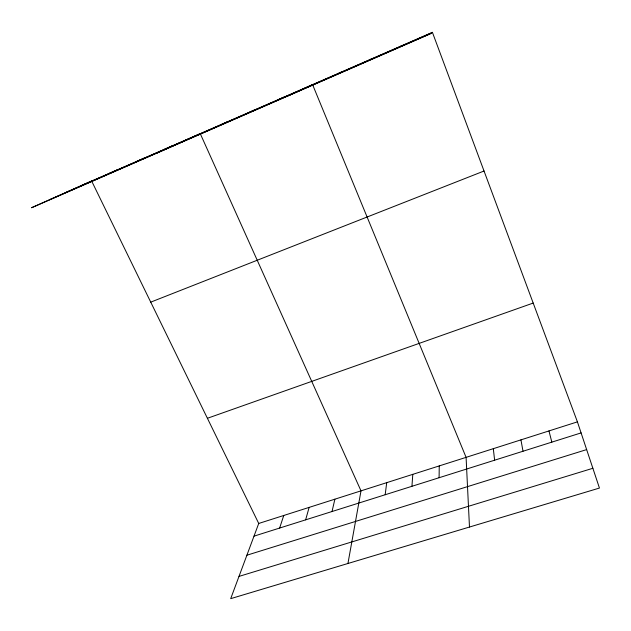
<?xml version="1.0" encoding="UTF-8"?>
<svg xmlns="http://www.w3.org/2000/svg" width="631" height="631" viewBox="0 0 631 631"><rect width="100%" height="100%" fill="white"/><g stroke="black" fill="none" stroke-linecap="round" stroke-linejoin="round"><path stroke-width="0.95" d="M439.097 477.722L439.247 465.915M411.94 486.288L412.792 474.346M385.178 494.736L386.716 482.66M347.941 563.491L361.003 490.863L200.248 133.63L157.056 153.01M332.024 511.512L334.88 499.184M305.641 519.841L309.135 507.395M279.636 528.052L283.753 515.488M432.409 32.347L430.019 33.971L31.55 207.741L91.637 181.018L258.726 523.462L230.701 598.653L599.45 488.055L577.42 421.863L432.409 32.347L81.644 185.459M400.37 46.418L401.71 45.74M369.261 59.992L371.509 58.92M338.666 73.338L341.805 71.879M288.32 95.762L312.582 84.625L466.088 457.357L469.48 527.035M278.997 99.367L283.824 97.174M249.9 112.066L255.523 109.518M221.268 124.552L227.665 121.673M136.462 161.544L145.083 157.703M164.549 149.295L172.444 145.761M108.832 173.604L118.147 169.447M66.507 192.195L431.423 33.017M49.541 199.743L430.744 33.475M150.738 302.139L484.032 171.017M207.41 418.282L533.195 303.061M258.726 523.462L577.42 421.863M254.001 536.145L581.096 432.905M246.895 555.209L586.649 449.595M238.999 576.403L592.872 468.281M548.97 430.934L551.833 442.134M520.938 439.87L523.012 451.236M493.308 448.68L494.625 460.196"/></g></svg>
